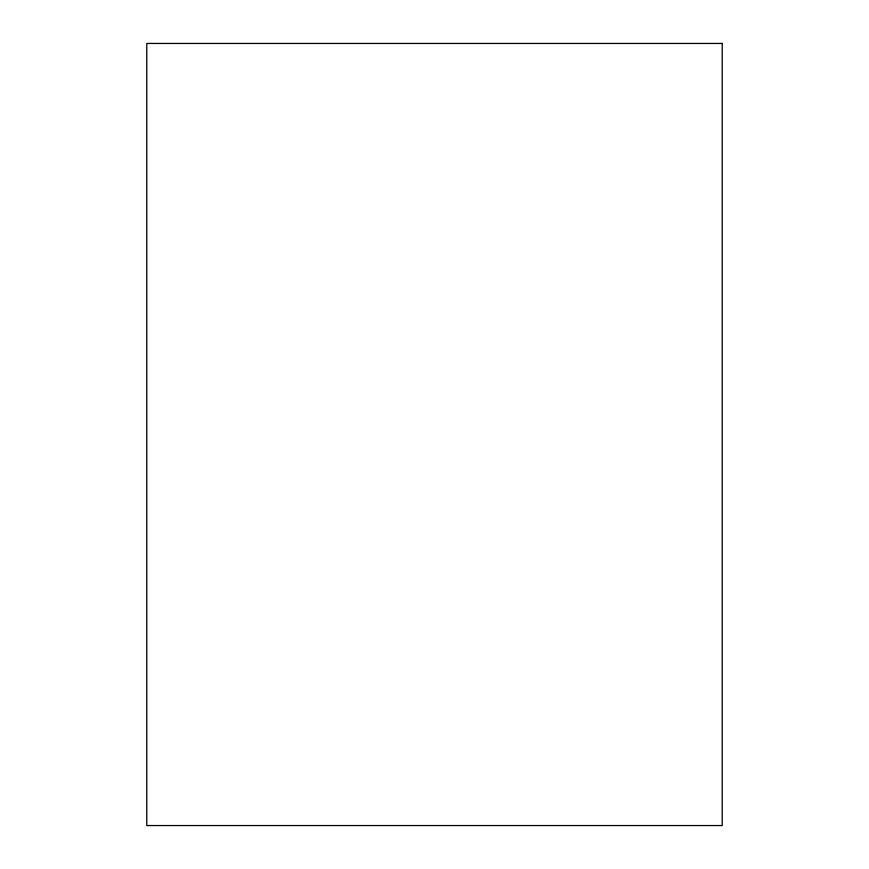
<?xml version="1.0" encoding="UTF-8"?>
<svg xmlns="http://www.w3.org/2000/svg" width="869" height="869" viewBox="0 0 869 869"><rect width="100%" height="100%" fill="white"/><g stroke="black" fill="none" stroke-linecap="round" stroke-linejoin="round"><path stroke-width="1.3" d="M722.226 43.45L146.774 43.45L146.774 825.55L722.226 825.55L722.226 43.45"/></g></svg>
